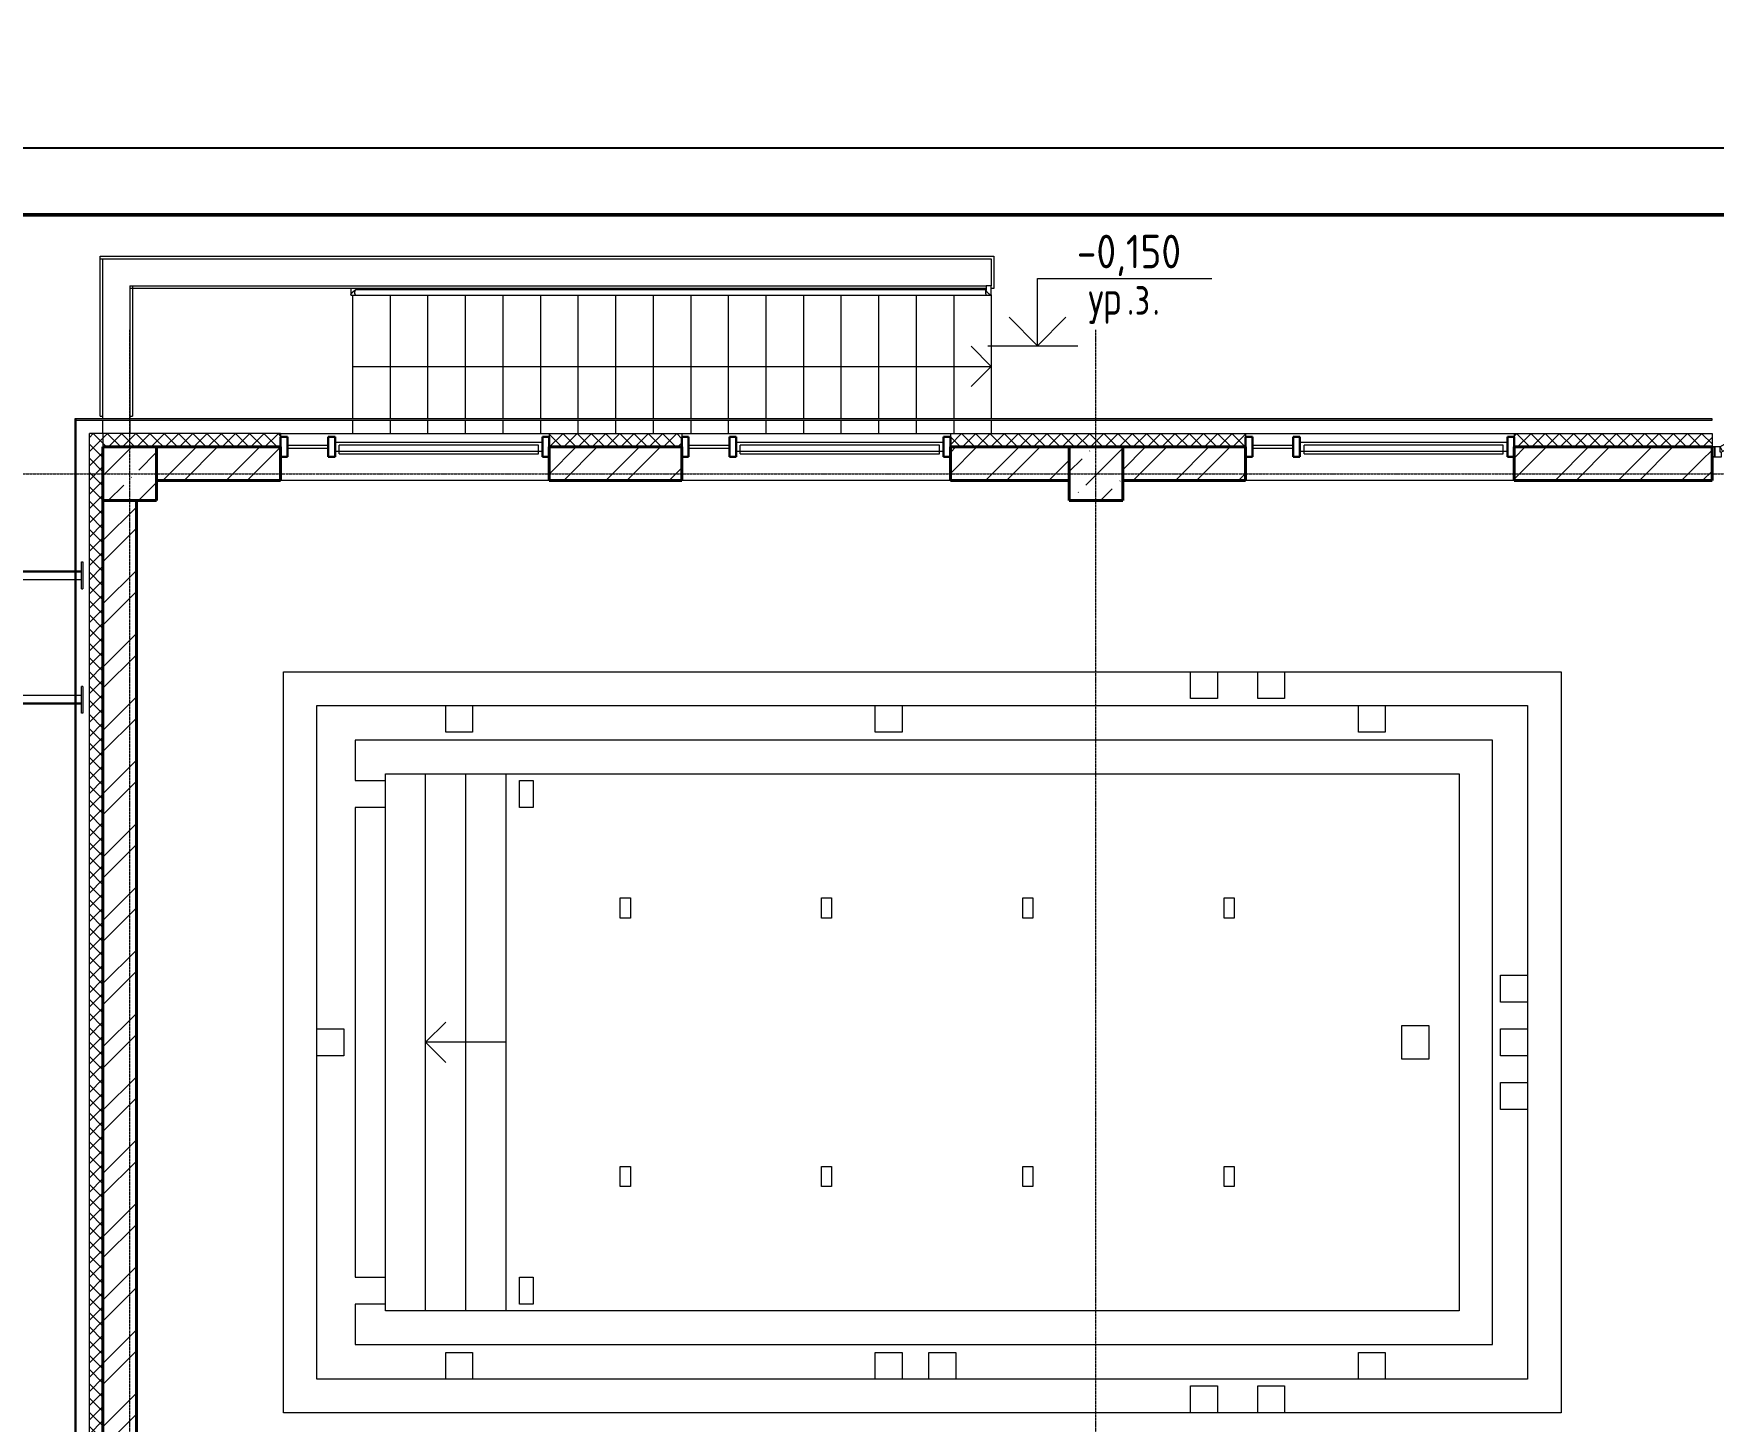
# Model space of a CAD drawing. Header units: millimetres. Extents: x 0 to 351840, y -132678 to 32417.
# Drawn here: x 331967 to 344483, y -28147 to -17809 of the extents above; entities that cross this region are included whole.
import ezdxf

# ---------------------------------------------------------------- set-up
doc = ezdxf.new("R2010")
doc.units = ezdxf.units.MM
doc.linetypes.add('BI_линия_сетки', pattern=[25, 20, -2.5, 0, -2.5])
doc.linetypes.add('BI_невидимые', pattern=[5, 3, -2])
for name, color, linetype, lineweight in [('KPSP-Рамка', 7, 'Continuous', 70), ('Аннотация', 7, 'Continuous', 9), ('Витраж', 7, 'Continuous', 18), ('Двери', 7, 'Continuous', 18), ('Каркас', 7, 'Continuous', 18), ('Лестницы', 7, 'Continuous', 18), ('Несущие колонны', 7, 'Continuous', 18), ('Ограждение', 7, 'Continuous', 9), ('Окна', 7, 'Continuous', 18), ('Оси', 7, 'Continuous', 9), ('Отметки', 7, 'Continuous', 9), ('Панели витража', 7, 'Continuous', 9), ('Перекрытие', 7, 'Continuous', 18), ('Стены наружные', 7, 'Continuous', 18), ('Стены несущие', 7, 'Continuous', 18), ('Стены отделка', 7, 'Continuous', 18), ('Стрелки вверх', 7, 'Continuous', 9)]:
    doc.layers.add(name, color=color, linetype=linetype, lineweight=lineweight)
doc.styles.add('GOST Common_1', font='GOST Common.ttf', dxfattribs={"width": 0.9, "height": 250})
doc.styles.add('GOST Common_2', font='GOST Common.ttf', dxfattribs={"width": 0.8, "height": 250})
pattern_1 = [(45, (2e-10, 1e-10), (-235.7317, 235.7317), []), (45, (157.15, 1e-10), (-235.7317, 235.7317), [])]
pattern_2 = [(45, (2e-10, 1e-10), (-53.03301, 53.03301), []), (135, (2e-10, 1e-10), (-53.03301, -53.03301), [])]

# ---------------------------------------------------------------- blocks, each defined once
blk = doc.blocks.new('*U84')
at = {"color": 7, "linetype": 'ByBlock', "lineweight": 25}
blk.add_lwpolyline([(594, 420), (594, 0), (0, 0), (0, 420)], close=True, dxfattribs=at)
at = {"color": 0, "linetype": 'ByBlock', "lineweight": 50}
blk.add_lwpolyline([(589, 415), (589, 5), (20, 5), (20, 415)], close=True, dxfattribs=at)
blk = doc.blocks.new('_временные_конструкции_колонны_монолитные_прямоугольная - _временная_конструкция_колонна_400x400-V32-01 Этаж__0_000___Отделочный_')
at = {"layer": 'Несущие колонны', "lineweight": 9}
h = blk.add_hatch(dxfattribs=at)
h.set_pattern_fill('FP_39', color=9, style=0, pattern_type=2)
h.set_pattern_definition([(45, (-33250, -28300), (84.19025, 308.69666), [396.875, -79.375, 3.353, -76.022])])
h.paths.add_polyline_path([(-200, -200), (200, -200), (200, 200), (-200, 200), (-200, -158)])
at = {"layer": 'Несущие колонны', "color": 9, "lineweight": 40}
for p, q in [((200, 200), (-200, 200)), ((-200, 200), (-200, -200)), ((200, -200), (200, -50)), ((-200, -200), (200, -200))]:
    blk.add_line(p, q, dxfattribs=at)
blk = doc.blocks.new('_временные_конструкции_колонны_монолитные_прямоугольная - _временная_конструкция_колонна_400x400-V33-01 Этаж__0_000___Отделочный_')
at = {"layer": 'Несущие колонны', "lineweight": 9}
h = blk.add_hatch(dxfattribs=at)
h.set_pattern_fill('FP_40', color=9, style=0, pattern_type=2)
h.set_pattern_definition([(45, (-40450, -28300), (84.19025, 308.69666), [396.875, -79.375, 3.353, -76.022])])
h.paths.add_polyline_path([(200, -200), (200, 200), (-200, 200), (-200, -200)])
at = {"layer": 'Несущие колонны', "color": 9, "lineweight": 40}
for p, q in [((200, 200), (-200, 200)), ((-200, 200), (-200, -200)), ((200, -200), (200, 200)), ((-200, -200), (200, -200))]:
    blk.add_line(p, q, dxfattribs=at)
blk = doc.blocks.new('_Двери_Металлические_Двупольная_Входная_улица-тамбур_стандарт - _дверь_ДМН_2300-1510_стандарт_Л ДН-5_-7781959-01 Этаж__0_000___Отделочный_')
at = {"layer": 'Двери', "color": 9, "lineweight": 9}
for p, q in [((56, 522), (75, 555)), ((801, 92), (56, 522)), ((75, 555), (820, 125)), ((-111, 390), (-570, 125)), ((-92, 357), (-111, 390)), ((-551, 92), (-92, 357)), ((-570, 125), (-610, 125)), ((-610, 50), (-560, 50)), ((-570, 125), (-551, 92)), ((-570, 85), (-570, 125)), ((-560, 85), (-570, 85)), ((-560, 50), (-560, 85)), ((820, 125), (801, 92)), ((810, 85), (820, 85)), ((810, 50), (810, 85)), ((860, 50), (810, 50)), ((820, 125), (860, 125)), ((820, 85), (820, 125))]:
    blk.add_line(p, q, dxfattribs=at)
at = {"layer": 'Двери', "color": 9, "linetype": 'BI_невидимые', "lineweight": 9}
for p, q in [((-630, 50), (-630, 125)), ((-630, 125), (-610, 125)), ((-610, 125), (-630, 125)), ((-610, 50), (-630, 50)), ((-630, 50), (-610, 50)), ((-610, 125), (-610, 50)), ((-610, 50), (-610, 125)), ((860, 50), (860, 125)), ((860, 125), (880, 125)), ((880, 125), (860, 125)), ((860, 125), (860, 50)), ((880, 50), (860, 50)), ((860, 50), (880, 50)), ((880, 125), (880, 50))]:
    blk.add_line(p, q, dxfattribs=at)
blk = doc.blocks.new('Системная панель - _панель_витража_остекление_наружный-6677252-01 Этаж__0_000___Отделочный_')
at = {"layer": 'Панели витража', "color": 9}
for p, q in [((-152.5, 12.5), (152.5, 12.5)), ((-152.5, -12.5), (-152.5, 12.5)), ((152.5, -12.5), (152.5, 12.5)), ((152.5, -12.5), (-152.5, -12.5))]:
    blk.add_line(p, q, dxfattribs=at)
blk = doc.blocks.new('Прямоугольный импост - _импост_150х50-6461807-01 Этаж__0_000___Отделочный_')
at = {"layer": 'Витраж', "color": 9, "lineweight": 30}
for p, q in [((0, 75), (-50, 75)), ((-50, 75), (-50, -75)), ((0, 75), (0, -75)), ((-50, -75), (0, -75))]:
    blk.add_line(p, q, dxfattribs=at)
blk = doc.blocks.new('_металлические_изделия_уголок_равнополочный_ГОСТ8509-93 - _металлические_изделия_уголок_63х63х5-5357003-01 Этаж__0_000___Отделочный_')
at = {"layer": 'Каркас', "color": 9}
for p, q in [((32842, 26648), (32297, 26648)), ((32842, 26590), (32297, 26590)), ((32351, 26585), (32842, 26585)), ((32890, 26648), (32850, 26648)), ((32890, 26590), (32850, 26590)), ((32850, 26585), (32890, 26585))]:
    blk.add_line(p, q, dxfattribs=at)
blk = doc.blocks.new('_металлические_изделия_пластина - _металлические_изделия_пластина-5357004-01 Этаж__0_000___Отделочный_')
at = {"layer": 'Каркас', "color": 9}
for p, q in [((32890, 26516), (32890, 26716)), ((32900, 26716), (32890, 26716)), ((32900, 26716), (32900, 26516)), ((32900, 26516), (32890, 26516))]:
    blk.add_line(p, q, dxfattribs=at)
blk = doc.blocks.new('_металлические_изделия_уголок_равнополочный_ГОСТ8509-93 - _металлические_изделия_уголок_63х63х5-5357005-01 Этаж__0_000___Отделочный_')
at = {"layer": 'Каркас', "color": 9}
for p, q in [((32297, 27570), (32842, 27570)), ((32842, 27575), (32351, 27575)), ((32890, 27575), (32850, 27575)), ((32850, 27570), (32890, 27570)), ((32297, 27512), (32842, 27512)), ((32850, 27512), (32890, 27512))]:
    blk.add_line(p, q, dxfattribs=at)
blk = doc.blocks.new('_металлические_изделия_пластина - _металлические_изделия_пластина-5357006-01 Этаж__0_000___Отделочный_')
at = {"layer": 'Каркас', "color": 9}
for p, q in [((32890, 27443), (32890, 27643)), ((32890, 27643), (32900, 27643)), ((32900, 27643), (32900, 27443)), ((32890, 27443), (32900, 27443))]:
    blk.add_line(p, q, dxfattribs=at)
blk = doc.blocks.new('_металлические_изделия_кронштейн_круглый - _металлические_изделия_кронштейн-V43-01 Этаж__0_000___Отделочный_')
at = {"layer": 'Ограждение', "color": 9}
for p, q in [((20816, 21280), (20816, 21277)), ((20832, 21277), (20832, 21280))]:
    blk.add_line(p, q, dxfattribs=at)
at = {"layer": 'Ограждение', "color": 9, "flags": 128}
for points in [[(20816, 21269), (20816, 21270), (20816, 21271), (20816, 21272), (20816, 21273), (20816, 21274), (20816, 21275), (20816, 21276), (20816, 21277), (20816, 21277)], [(20832, 21277), (20832, 21276), (20832, 21275), (20832, 21274), (20832, 21273), (20832, 21272), (20832, 21271), (20832, 21270), (20832, 21269)]]:
    blk.add_lwpolyline(points, dxfattribs=at)
blk = doc.blocks.new('_металлические_изделия_труба_круглая_ГОСТ_32678-2014_с_выпусками - _металлические_изделия_труба_круглая-V44-01 Этаж__0_000___Отделочный_')
at = {"layer": 'Ограждение', "color": 9}
for p, q in [((-31, 113), (-31, 79)), ((-31, 79), (-31, -4621)), ((18, 115), (-29, 115)), ((5, 77), (18, 77)), ((7, -4621), (7, 79)), ((-31, -4621), (-31, -4654)), ((38, -4618), (5, -4618)), ((38, -4654), (38, -4618)), ((-29, -4656), (38, -4656)), ((38, -4656), (38, -4654))]:
    blk.add_line(p, q, dxfattribs=at)
for centre, major_axis, start_param, end_param in [((-12, 79), (-19, 0), 4.712389, 6.283185), ((-12, 79), (19, 0), 0, 3.141593), ((-12, 79), (-19, 0), 3.141593, 4.712389), ((-12, -4621), (-19, 0), 3.403392, 6.283185), ((-12, -4621), (19, 0), 1.570796, 3.141593), ((-12, -4621), (19, 0), 0.261799, 1.570796), ((-12, -4621), (18.1, 0), 0.262779, 0.41075), ((-12, -4621), (18.1, 0), 0.262779, 0.41075)]:
    blk.add_ellipse(centre, major_axis=major_axis, ratio=0.472551, start_param=start_param, end_param=end_param, dxfattribs=at)
for points, knots in [([(-31, 113), (-31, 114), (-31, 115), (-30, 115), (-29, 115), (-27, 115), (-26, 115), (-25, 114), (-24, 113), (-22, 113), (-21, 112), (-19, 111), (-18, 110), (-17, 109), (-16, 108), (-15, 107), (-13, 106), (-12, 105), (-11, 104), (-10, 103), (-8, 102), (-7, 100), (-6, 99), (-5, 98), (-4, 97), (-3, 96), (-2, 94), (0, 93), (1, 91), (2, 89), (3, 88), (4, 86), (6, 84), (7, 82), (7, 80), (7, 79)], [0, 0, 0, 0, 0.083333, 0.125, 0.166667, 0.208333, 0.229167, 0.25, 0.291667, 0.333333, 0.354167, 0.375, 0.395833, 0.416667, 0.4375, 0.458333, 0.479167, 0.5, 0.520833, 0.541667, 0.5625, 0.583333, 0.604167, 0.625, 0.645833, 0.666667, 0.6875, 0.708333, 0.75, 0.770833, 0.791667, 0.833333, 0.875, 0.916667, 1, 1, 1, 1]), ([(5, 83), (5, 83), (5, 84), (5, 85), (4, 85)], [0.08333333, 0.08333333, 0.08333333, 0.08333333, 0.125, 0.13074587, 0.13074587, 0.13074587, 0.13074587]), ([(-31, -4654), (-31, -4653), (-31, -4652), (-30, -4649), (-29, -4647), (-27, -4646), (-26, -4644), (-25, -4642), (-24, -4640), (-22, -4638), (-21, -4637), (-19, -4635), (-18, -4634), (-17, -4633), (-16, -4632), (-15, -4631), (-13, -4629), (-12, -4628), (-11, -4627), (-10, -4626), (-8, -4625), (-7, -4624), (-6, -4623), (-5, -4623), (-4, -4622), (-3, -4621), (-2, -4621), (0, -4620), (1, -4619), (2, -4619), (3, -4619), (4, -4618), (4, -4618)], [0, 0, 0, 0, 0.0833333, 0.125, 0.1666667, 0.2083333, 0.2291667, 0.25, 0.2916667, 0.3333333, 0.3541667, 0.375, 0.3958333, 0.4166667, 0.4375, 0.4583333, 0.4791667, 0.5, 0.5208333, 0.5416667, 0.5625, 0.5833333, 0.6041667, 0.625, 0.6458333, 0.6666667, 0.6875, 0.7083333, 0.75, 0.7708333, 0.7916667, 0.8333333, 0.8333333, 0.8333333, 0.8333333]), ([(-29, -4656), (-29, -4656), (-30, -4656), (-31, -4656), (-31, -4655), (-31, -4654)], [0.8333333, 0.8333333, 0.8333333, 0.8333333, 0.875, 0.9166667, 1, 1, 1, 1])]:
    blk.add_open_spline(points, degree=3, knots=knots, dxfattribs=at)
blk = doc.blocks.new('Прямоугольный импост - _импост_150х50-6461811-01 Этаж__0_000___Отделочный_')
at = {"layer": 'Витраж', "color": 9, "lineweight": 30}
for p, q in [((0, 75), (-50, 75)), ((-50, 75), (-50, -75)), ((0, 75), (0, -75)), ((-50, -75), (0, -75))]:
    blk.add_line(p, q, dxfattribs=at)
blk = doc.blocks.new('_окна_алюминиевые_одностворчатые_витражные - _окно_витражное_алюминиевое-6677249-01 Этаж__0_000___Отделочный_')
at = {"layer": 'Окна', "color": 9}
for p, q in [((772.5, 32.5), (-772.5, 32.5)), ((-772.5, -32.5), (-772.5, 32.5)), ((742.5, 12.5), (-742.5, 12.5)), ((-742.5, -52.5), (-742.5, 12.5)), ((742.5, -52.5), (742.5, 12.5)), ((772.5, -32.5), (772.5, 32.5)), ((-772.5, -32.5), (772.5, -32.5)), ((-742.5, -52.5), (742.5, -52.5))]:
    blk.add_line(p, q, dxfattribs=at)
blk = doc.blocks.new('Прямоугольный импост - _импост_150х50-V84-01 Этаж__0_000___Отделочный_')
at = {"layer": 'Витраж', "color": 9, "lineweight": 30}
for p, q in [((25, 75), (-25, 75)), ((-25, 75), (-25, -75)), ((25, 75), (25, -75)), ((-25, -75), (25, -75))]:
    blk.add_line(p, q, dxfattribs=at)
blk = doc.blocks.new('Высотные отметки - _обозначение_высотная_отметка_стрелка_вверх_ур_з_-5889-01 Этаж__0_000___Отделочный_')
at = {"layer": 'Аннотация', "color": 9}
for p, q in [((0, 5), (-13, 5)), ((0, 0), (0, 5)), ((0, 0), (-2.12, 2.12)), ((0, 0), (2.12, 2.12)), ((3, 0), (-3, 0))]:
    blk.add_line(p, q, dxfattribs=at)
blk = doc.blocks.new('A$C13a22a9d')
at = {"layer": 'Стены наружные'}
blk.add_hatch(color=9, dxfattribs=at).paths.add_polyline_path([(32850, 20300), (32850, 28708), (32842, 28708), (32842, 20300)])
h = blk.add_hatch(color=9, dxfattribs=at)
h.paths.add_polyline_path([(45040, 28700), (45040, 28708), (32850, 28708), (32850, 28700), (42820.8, 28700)])
h.paths.add_polyline_path([(48050, 28700), (48050, 28708), (46550, 28708), (46550, 28700)])
at = {"layer": 'Стены наружные', "lineweight": 9}
h = blk.add_hatch(dxfattribs=at)
h.set_pattern_fill('FP_50', color=9, style=0, pattern_type=2)
h.set_pattern_definition(pattern_2)
h.paths.add_polyline_path([(32950, 20100), (33050, 20100), (33050, 28600), (32950, 28600), (32950, 20142.3)])
h = blk.add_hatch(dxfattribs=at)
h.set_pattern_fill('FP_50', color=9, style=0, pattern_type=2)
h.set_pattern_definition(pattern_2)
h.paths.add_polyline_path([(47450, 28500), (47950, 28500), (47950, 28600), (46550, 28600), (46550, 28500)])
h.paths.add_polyline_path([(44965, 28500), (45040, 28500), (45040, 28600), (44965, 28600)])
h.paths.add_polyline_path([(33450, 28500), (33450, 28600), (33050, 28600), (33050, 28500)])
h = blk.add_hatch(dxfattribs=at)
h.set_pattern_fill('FP_50', color=9, style=0, pattern_type=2)
h.set_pattern_definition(pattern_2)
h.paths.add_polyline_path([(44965, 28500), (44965, 28600), (43565, 28600), (43565, 28500)])
h.paths.add_polyline_path([(41565, 28500), (41565, 28600), (39365, 28600), (39365, 28500), (40650, 28500)])
h.paths.add_polyline_path([(37365, 28500), (37365, 28600), (36375, 28600), (36375, 28500)])
h.paths.add_polyline_path([(33612.5, 28500), (34375, 28500), (34375, 28600), (33450, 28600), (33450, 28500)])
h = blk.add_hatch(dxfattribs=at)
h.set_pattern_fill('FP_37', color=9, angle=225, style=0, pattern_type=2)
h.set_pattern_definition(pattern_1)
h.paths.add_polyline_path([(40250, 28250), (40250, 28500), (39365, 28500), (39365, 28250)])
h.paths.add_polyline_path([(37365, 28250), (37365, 28500), (36375, 28500), (36375, 28250)])
h.paths.add_polyline_path([(34375, 28250), (34375, 28500), (33450, 28500), (33450, 28250), (33612.5, 28250)])
h = blk.add_hatch(dxfattribs=at)
h.set_pattern_fill('FP_37', color=9, angle=225, style=0, pattern_type=2)
h.set_pattern_definition(pattern_1)
h.paths.add_polyline_path([(44965, 28250), (44965, 28500), (43565, 28500), (43565, 28250)])
h.paths.add_polyline_path([(41565, 28250), (41565, 28500), (40650, 28500), (40650, 28250)])
h = blk.add_hatch(dxfattribs=at)
h.set_pattern_fill('FP_37', color=9, angle=225, style=0, pattern_type=2)
h.set_pattern_definition(pattern_1)
h.paths.add_polyline_path([(44965, 28250), (45040, 28250), (45040, 28500), (44965, 28500)])
h.paths.add_polyline_path([(47450, 28250), (47450, 28500), (46550, 28500), (46550, 28250)])
h = blk.add_hatch(dxfattribs=at)
h.set_pattern_fill('FP_37', color=9, angle=225, style=0, pattern_type=2)
h.set_pattern_definition([(45, (2e-10, 1e-10), (-235.7317, 235.7317), []), (45, (157.15, 1e-10), (-235.7317, 235.7317), [])])
h.paths.add_polyline_path([(33300, 20100), (33300, 28100), (33050, 28100), (33050, 20100)])
at = {"layer": 'Лестницы', "color": 9}
for p, q in [((35190, 29680), (35190, 29669)), ((35190, 29680), (35190, 29669)), ((35470, 29680), (35470, 29668.9)), ((35470, 29680), (35470, 29668.9)), ((35750, 29680), (35750, 29668.9)), ((35750, 29680), (35750, 29668.9)), ((36030, 29680), (36030, 29668.8)), ((36030, 29680), (36030, 29668.8)), ((36310, 29680), (36310, 29668.8)), ((36310, 29680), (36310, 29668.8)), ((36590, 29680), (36590, 29668.8)), ((36590, 29680), (36590, 29668.8)), ((36870, 29680), (36870, 29669)), ((36870, 29680), (36870, 29669)), ((37150, 29680), (37150, 29669)), ((37150, 29680), (37150, 29669)), ((37430, 29680), (37430, 29669)), ((37430, 29680), (37430, 29669)), ((37710, 29680), (37710, 29669)), ((37710, 29680), (37710, 29669)), ((37990, 29680), (37990, 29669)), ((37990, 29680), (37990, 29669)), ((38270, 29680), (38270, 29669)), ((38270, 29680), (38270, 29669)), ((38550, 29680), (38550, 29669)), ((38550, 29680), (38550, 29669)), ((38830, 29680), (38830, 29669)), ((38830, 29680), (38830, 29669)), ((39110, 29680), (39110, 29669)), ((39110, 29680), (39110, 29669)), ((39390, 29680), (39390, 29669)), ((39390, 29680), (39390, 29669)), ((34910, 29631), (34910, 28708)), ((34910, 29631), (34910, 28708)), ((35190, 29631), (35190, 28708)), ((35190, 29631), (35190, 28708)), ((35470, 29631), (35470, 28708)), ((35470, 29631), (35470, 28708)), ((35750, 29631), (35750, 28708)), ((35750, 29631), (35750, 28708)), ((36030, 29631), (36030, 28708)), ((36030, 29631), (36030, 28708)), ((36310, 29631), (36310, 28708)), ((36310, 29631), (36310, 28708)), ((36590, 29631), (36590, 28708)), ((36590, 29631), (36590, 28708)), ((36870, 29631), (36870, 28708)), ((36870, 29631), (36870, 28708)), ((37150, 29631), (37150, 28708)), ((37150, 29631), (37150, 28708)), ((37430, 29631), (37430, 28708)), ((37430, 29631), (37430, 28708)), ((37710, 29631), (37710, 28708)), ((37710, 29631), (37710, 28708)), ((37990, 29631.2), (37990, 28708)), ((37990, 29631.2), (37990, 28708)), ((38270, 29631.2), (38270, 28708)), ((38270, 29631.2), (38270, 28708)), ((38550, 29631.1), (38550, 28708)), ((38550, 29631.1), (38550, 28708)), ((38830, 29631.1), (38830, 28708)), ((38830, 29631.1), (38830, 28708)), ((39110, 29631.1), (39110, 28708)), ((39110, 29631.1), (39110, 28708)), ((39390, 29631), (39390, 28708)), ((39390, 29631), (39390, 28708)), ((39670, 29633.5), (39670, 28708)), ((34910, 28700), (34910, 28600)), ((34910, 28700), (34910, 28600)), ((35190, 28700), (35190, 28600)), ((35190, 28700), (35190, 28600)), ((35470, 28700), (35470, 28600)), ((35470, 28700), (35470, 28600)), ((35750, 28700), (35750, 28600)), ((35750, 28700), (35750, 28600)), ((36030, 28700), (36030, 28600)), ((36030, 28700), (36030, 28600)), ((36310, 28700), (36310, 28600)), ((36310, 28700), (36310, 28600)), ((36590, 28700), (36590, 28600)), ((36590, 28700), (36590, 28600)), ((36870, 28700), (36870, 28600)), ((36870, 28700), (36870, 28600)), ((37150, 28700), (37150, 28600)), ((37150, 28700), (37150, 28600)), ((37430, 28700), (37430, 28600)), ((37430, 28700), (37430, 28600)), ((37710, 28700), (37710, 28600)), ((37710, 28700), (37710, 28600)), ((37990, 28700), (37990, 28600)), ((37990, 28700), (37990, 28600)), ((38270, 28700), (38270, 28600)), ((38270, 28700), (38270, 28600)), ((38550, 28700), (38550, 28600)), ((38550, 28700), (38550, 28600)), ((38830, 28700), (38830, 28600)), ((38830, 28700), (38830, 28600)), ((39110, 28700), (39110, 28600)), ((39110, 28700), (39110, 28600)), ((39390, 28700), (39390, 28600)), ((39390, 28700), (39390, 28600)), ((39670, 28700), (39670, 28600)), ((35455.4, 22065), (35455.4, 26065)), ((35455.4, 22065), (35455.4, 26065)), ((35755.4, 22065), (35755.4, 26065)), ((35755.4, 22065), (35755.4, 26065)), ((36055.4, 22065), (36055.4, 26065)), ((36055.4, 22065), (36055.4, 26065)), ((35155.4, 25815), (35155.4, 26015)), ((35155.4, 22115), (35155.4, 22315))]:
    blk.add_line(p, q, dxfattribs=at)
at = {"layer": 'Оси', "color": 9, "linetype": 'BI_линия_сетки'}
for p, q in [((33250, -3627.3), (33250, 29372.3)), ((40450, -3627.3), (40450, 29372.3)), ((-4869.1, 28300), (49050, 28300))]:
    blk.add_line(p, q, dxfattribs=at)
at = {"layer": 'Отметки', "color": 9, "lineweight": 20}
for p, q in [((39644.8, 29253.8), (39817.2, 29253.8)), ((39817.2, 29253.8), (40014.3, 29253.8))]:
    blk.add_line(p, q, dxfattribs=at)
at = {"layer": 'Перекрытие', "color": 9, "lineweight": 9}
for p, q in [((34395.4, 21305), (34395.4, 26825)), ((34395.4, 26825), (43915, 26825)), ((41155, 26625), (41155, 26825)), ((41355, 26825), (41355, 26625)), ((41655, 26625), (41655, 26825)), ((41855, 26825), (41855, 26625)), ((43915, 26825), (43915, 21305)), ((34645.4, 21555), (34645.4, 26575)), ((34645.4, 26575), (43665, 26575)), ((35605.4, 26375), (35605.4, 26575)), ((35805.4, 26575), (35805.4, 26375)), ((38805.4, 26375), (38805.4, 26575)), ((39005.4, 26575), (39005.4, 26375)), ((41355, 26625), (41155, 26625)), ((41855, 26625), (41655, 26625)), ((42405, 26375), (42405, 26575)), ((42605, 26575), (42605, 26375)), ((43665, 26575), (43665, 21555)), ((43405, 26315), (34930.4, 26315)), ((34930.4, 26315), (34930.4, 26015)), ((35805.4, 26375), (35605.4, 26375)), ((39005.4, 26375), (38805.4, 26375)), ((42605, 26375), (42405, 26375)), ((43405, 21815), (43405, 26315)), ((35155.4, 26065), (43155, 26065)), ((35155.4, 26015), (35155.4, 26065)), ((43155, 26065), (43155, 22065)), ((34930.4, 26015), (35155.4, 26015)), ((36155.4, 25815), (36155.4, 26015)), ((36155.4, 26015), (36255.4, 26015)), ((36255.4, 26015), (36255.4, 25815)), ((35155.4, 25815), (34930.4, 25815)), ((34930.4, 25815), (34930.4, 22315)), ((35155.4, 22315), (35155.4, 25815)), ((36255.4, 25815), (36155.4, 25815)), ((36905.4, 24990), (36905.4, 25140)), ((36905.4, 25140), (36980.4, 25140)), ((36980.4, 25140), (36980.4, 24990)), ((38405.4, 24990), (38405.4, 25140)), ((38405.4, 25140), (38480.4, 25140)), ((38480.4, 25140), (38480.4, 24990)), ((39905.4, 24990), (39905.4, 25140)), ((39905.4, 25140), (39980.4, 25140)), ((39980.4, 25140), (39980.4, 24990)), ((41405.4, 24990), (41405.4, 25140)), ((41405.4, 25140), (41480.4, 25140)), ((41480.4, 25140), (41480.4, 24990)), ((36980.4, 24990), (36905.4, 24990)), ((38480.4, 24990), (38405.4, 24990)), ((39980.4, 24990), (39905.4, 24990)), ((41480.4, 24990), (41405.4, 24990)), ((43465, 24365), (43465, 24565)), ((43465, 24565), (43665, 24565)), ((43665, 24365), (43465, 24365)), ((34645.4, 24165), (34845.4, 24165)), ((34845.4, 24165), (34845.4, 23965)), ((42730, 23940), (42730, 24190)), ((42730, 24190), (42930, 24190)), ((42930, 24190), (42930, 23940)), ((43465, 23965), (43465, 24165)), ((43465, 24165), (43665, 24165)), ((34845.4, 23965), (34645.4, 23965)), ((42930, 23940), (42730, 23940)), ((43665, 23965), (43465, 23965)), ((43465, 23565), (43465, 23765)), ((43465, 23765), (43665, 23765)), ((43665, 23565), (43465, 23565)), ((36905.4, 22990), (36905.4, 23140)), ((36905.4, 23140), (36980.4, 23140)), ((36980.4, 23140), (36980.4, 22990)), ((38405.4, 22990), (38405.4, 23140)), ((38405.4, 23140), (38480.4, 23140)), ((38480.4, 23140), (38480.4, 22990)), ((39905.4, 22990), (39905.4, 23140)), ((39905.4, 23140), (39980.4, 23140)), ((39980.4, 23140), (39980.4, 22990)), ((41405.4, 22990), (41405.4, 23140)), ((41405.4, 23140), (41480.4, 23140)), ((41480.4, 23140), (41480.4, 22990)), ((36980.4, 22990), (36905.4, 22990)), ((38480.4, 22990), (38405.4, 22990)), ((39980.4, 22990), (39905.4, 22990)), ((41480.4, 22990), (41405.4, 22990)), ((34930.4, 22315), (35155.4, 22315)), ((36155.4, 22115), (36155.4, 22315)), ((36155.4, 22315), (36255.4, 22315)), ((36255.4, 22315), (36255.4, 22115)), ((35155.4, 22115), (34930.4, 22115)), ((34930.4, 22115), (34930.4, 21815)), ((35155.4, 22065), (35155.4, 22115)), ((43155, 22065), (35155.4, 22065)), ((36255.4, 22115), (36155.4, 22115)), ((34930.4, 21815), (43405, 21815)), ((35605.4, 21555), (35605.4, 21755)), ((35605.4, 21755), (35805.4, 21755)), ((35805.4, 21755), (35805.4, 21555)), ((38805.4, 21555), (38805.4, 21755)), ((38805.4, 21755), (39005.4, 21755)), ((39005.4, 21755), (39005.4, 21555)), ((39205.4, 21555), (39205.4, 21755)), ((39205.4, 21755), (39405.4, 21755)), ((39405.4, 21755), (39405.4, 21555)), ((42405, 21555), (42405, 21755)), ((42405, 21755), (42605, 21755)), ((42605, 21755), (42605, 21555)), ((43665, 21555), (34645.4, 21555)), ((41155, 21305), (41155, 21505)), ((41155, 21505), (41355, 21505)), ((41355, 21505), (41355, 21305)), ((41655, 21305), (41655, 21505)), ((41655, 21505), (41855, 21505)), ((41855, 21505), (41855, 21305)), ((43915, 21305), (34395.4, 21305))]:
    blk.add_line(p, q, dxfattribs=at)
at = {"layer": 'Стены наружные', "color": 9}
for p, q in [((33030, 28728), (33030, 29920)), ((33030, 29920), (39690, 29920)), ((39690, 29920), (39690, 29680)), ((33030, 29900), (39670, 29900)), ((33050, 28707.9), (33050, 29900)), ((39670, 29900), (39670, 29700)), ((33250, 29700), (39632, 29700)), ((33250, 29700), (33250, 28708)), ((39632, 29680), (33250, 29680)), ((33270, 29700), (33270, 28728)), ((39690, 29680), (39670, 29680)), ((33030, 28728), (33050, 28728)), ((33050, 28600), (33050, 28700)), ((33250, 28728), (33270, 28728)), ((33250, 28700), (33250, 28600)), ((34375, 28600), (36375, 28600)), ((37365, 28600), (39365, 28600)), ((41565, 28600), (43565, 28600)), ((36375, 28250), (34375, 28250)), ((39365, 28250), (37365, 28250)), ((43565, 28250), (41565, 28250))]:
    blk.add_line(p, q, dxfattribs=at)
at = {"layer": 'Стены несущие', "color": 9, "lineweight": 40}
for p, q in [((33450, 28250), (33450, 28500)), ((34375, 28500), (33450, 28500)), ((34375, 28250), (34375, 28500)), ((36375, 28250), (36375, 28500)), ((37365, 28500), (36375, 28500)), ((37365, 28250), (37365, 28500)), ((39365, 28250), (39365, 28500)), ((40250, 28500), (39365, 28500)), ((41565, 28500), (40650, 28500)), ((41565, 28250), (41565, 28500)), ((43565, 28250), (43565, 28500)), ((45040, 28500), (43565, 28500)), ((45040, 28250), (45040, 28500)), ((34375, 28250), (33450, 28250)), ((37365, 28250), (36375, 28250)), ((40250, 28250), (39365, 28250)), ((41565, 28250), (40650, 28250)), ((43565, 28250), (45040, 28250)), ((33050, 28100), (33050, 20100)), ((33300, 20100), (33300, 28100))]:
    blk.add_line(p, q, dxfattribs=at)
at = {"layer": 'Стены отделка', "color": 9, "lineweight": 9}
for p, q in [((32842, 28708), (32842, 20300)), ((45040, 28708), (32842, 28708)), ((32850, 28708), (32850, 20300)), ((32850, 28700), (45040, 28700)), ((45040, 28700), (45040, 28708)), ((34375, 28600), (32950, 28600)), ((32950, 20100), (32950, 28600)), ((33050, 28600), (33050, 28500)), ((34375, 28600), (34375, 28500)), ((36375, 28600), (37365, 28600)), ((36375, 28600), (36375, 28500)), ((37365, 28600), (37365, 28500)), ((39365, 28600), (41565, 28600)), ((39365, 28600), (39365, 28500)), ((41565, 28600), (41565, 28500)), ((43565, 28600), (45040, 28600)), ((43565, 28600), (43565, 28500)), ((45040, 28600), (45040, 28500))]:
    blk.add_line(p, q, dxfattribs=at)
at = {"layer": 'Стрелки вверх', "color": 9}
for p, q in [((39670, 29100), (39520, 29250)), ((34910, 29100), (35190, 29100)), ((35190, 29100), (35470, 29100)), ((35470, 29100), (35750, 29100)), ((35750, 29100), (36030, 29100)), ((36030, 29100), (36310, 29100)), ((36310, 29100), (36590, 29100)), ((36590, 29100), (36870, 29100)), ((36870, 29100), (37150, 29100)), ((37150, 29100), (37430, 29100)), ((37430, 29100), (37710, 29100)), ((37710, 29100), (37990, 29100)), ((37990, 29100), (38270, 29100)), ((38270, 29100), (38550, 29100)), ((38550, 29100), (38830, 29100)), ((38830, 29100), (39110, 29100)), ((39110, 29100), (39390, 29100)), ((39390, 29100), (39670, 29100)), ((39670, 29100), (39520, 28950)), ((35455.4, 24065), (35605.4, 24215)), ((35755.4, 24065), (35455.4, 24065)), ((35455.4, 24065), (35605.4, 23915)), ((36055.4, 24065), (35755.4, 24065))]:
    blk.add_line(p, q, dxfattribs=at)
at = {"layer": 'Аннотация', "color": 9, "lineweight": 20, "extrusion": (0, 0, -1), "xscale": 99.99999999999993, "yscale": 99.99999999999993, "zscale": 99.99999999999993}
blk.add_blockref('Высотные отметки - _обозначение_высотная_отметка_стрелка_вверх_ур_з_-5889-01 Этаж__0_000___Отделочный_', (-40014.3, 29253.8), dxfattribs=at)
at = {"layer": 'Витраж', "color": 9, "rotation": 180}
for p in [(34375, 28500), (37365, 28500), (41565, 28500)]:
    blk.add_blockref('Прямоугольный импост - _импост_150х50-6461811-01 Этаж__0_000___Отделочный_', p, dxfattribs=at)
at = {"layer": 'Витраж', "color": 9, "lineweight": 30, "extrusion": (0, 0, -1), "rotation": 180}
for name, p in [('Прямоугольный импост - _импост_150х50-V84-01 Этаж__0_000___Отделочный_', (-34755, 28500)), ('Прямоугольный импост - _импост_150х50-6461807-01 Этаж__0_000___Отделочный_', (-36375, 28500)), ('Прямоугольный импост - _импост_150х50-V84-01 Этаж__0_000___Отделочный_', (-37745, 28500)), ('Прямоугольный импост - _импост_150х50-6461807-01 Этаж__0_000___Отделочный_', (-39365, 28500)), ('Прямоугольный импост - _импост_150х50-V84-01 Этаж__0_000___Отделочный_', (-41945, 28500)), ('Прямоугольный импост - _импост_150х50-6461807-01 Этаж__0_000___Отделочный_', (-43565, 28500))]:
    blk.add_blockref(name, p, dxfattribs=at)
at = {"layer": 'Двери', "color": 9}
blk.add_blockref('_Двери_Металлические_Двупольная_Входная_улица-тамбур_стандарт - _дверь_ДМН_2300-1510_стандарт_Л ДН-5_-7781959-01 Этаж__0_000___Отделочный_', (45670, 28375), dxfattribs=at)
at = {"layer": 'Каркас', "color": 9}
for name in ['_металлические_изделия_уголок_равнополочный_ГОСТ8509-93 - _металлические_изделия_уголок_63х63х5-5357005-01 Этаж__0_000___Отделочный_', '_металлические_изделия_пластина - _металлические_изделия_пластина-5357006-01 Этаж__0_000___Отделочный_', '_металлические_изделия_пластина - _металлические_изделия_пластина-5357004-01 Этаж__0_000___Отделочный_', '_металлические_изделия_уголок_равнополочный_ГОСТ8509-93 - _металлические_изделия_уголок_63х63х5-5357003-01 Этаж__0_000___Отделочный_']:
    blk.add_blockref(name, (0, 0), dxfattribs=at)
at = {"layer": 'Несущие колонны', "color": 9}
for name, p in [('_временные_конструкции_колонны_монолитные_прямоугольная - _временная_конструкция_колонна_400x400-V32-01 Этаж__0_000___Отделочный_', (33250, 28300)), ('_временные_конструкции_колонны_монолитные_прямоугольная - _временная_конструкция_колонна_400x400-V33-01 Этаж__0_000___Отделочный_', (40450, 28300))]:
    blk.add_blockref(name, p, dxfattribs=at)
at = {"layer": 'Ограждение', "color": 9, "rotation": 89.99999999999902}
blk.add_blockref('_металлические_изделия_труба_круглая_ГОСТ_32678-2014_с_выпусками - _металлические_изделия_труба_круглая-V44-01 Этаж__0_000___Отделочный_', (35013.6, 29662.1), dxfattribs=at)
at = {"layer": 'Ограждение', "color": 9}
for p in [(16110, 8400), (17110, 8400)]:
    blk.add_blockref('_металлические_изделия_кронштейн_круглый - _металлические_изделия_кронштейн-V43-01 Этаж__0_000___Отделочный_', p, dxfattribs=at)
at = {"layer": 'Окна', "color": 9}
for p in [(35552.5, 28500), (38542.5, 28500), (42742.5, 28500)]:
    blk.add_blockref('_окна_алюминиевые_одностворчатые_витражные - _окно_витражное_алюминиевое-6677249-01 Этаж__0_000___Отделочный_', p, dxfattribs=at)
at = {"layer": 'Панели витража', "color": 9}
for p in [(34577.5, 28500), (37567.5, 28500), (41767.5, 28500)]:
    blk.add_blockref('Системная панель - _панель_витража_остекление_наружный-6677252-01 Этаж__0_000___Отделочный_', p, dxfattribs=at)
at = {"layer": 'Отметки', "color": 9, "lineweight": 20, "insert": (40307, 30080.5), "char_height": 250, "width": 977.532, "attachment_point": 1, "line_spacing_factor": 1.022761, "style": 'GOST Common_1'}
blk.add_mtext('-0,150', dxfattribs=at)
at = {"layer": 'Отметки', "color": 9, "char_height": 250, "attachment_point": 1, "style": 'GOST Common_2'}
for s, insert, width in [('\\fGOST Common|b0|i0|c204|p34|;\\W.8;з', (40738.2, 29734.4), 160.337), ('ур', (40394.2, 29734.4), 346.329), ('\\fGOST Common|b0|i0|c204|p34|;\\W.8;.', (40679.9, 29734.4), 70.548), ('\\fGOST Common|b0|i0|c204|p34|;\\W.8;.', (40870.4, 29734.4), 70.548)]:
    blk.add_mtext(s, dxfattribs=dict(at, insert=insert, width=width))

msp = doc.modelspace()

# ---------------------------------------------------------------- wipeouts: each hides what was drawn before it
msp.add_wipeout([(343525, -17809), (347707, -17809), (347707, -19288), (343525, -19288)])

# ---------------------------------------------------------------- next in the draw order: block references
msp.add_blockref('A$C13a22a9d', (299433, -49388))
at = {"layer": 'KPSP-Рамка', "xscale": 100, "yscale": 100, "zscale": 100}
msp.add_blockref('*U84', (291407, -60659), dxfattribs=at)

doc.saveas('drawing.dxf')
